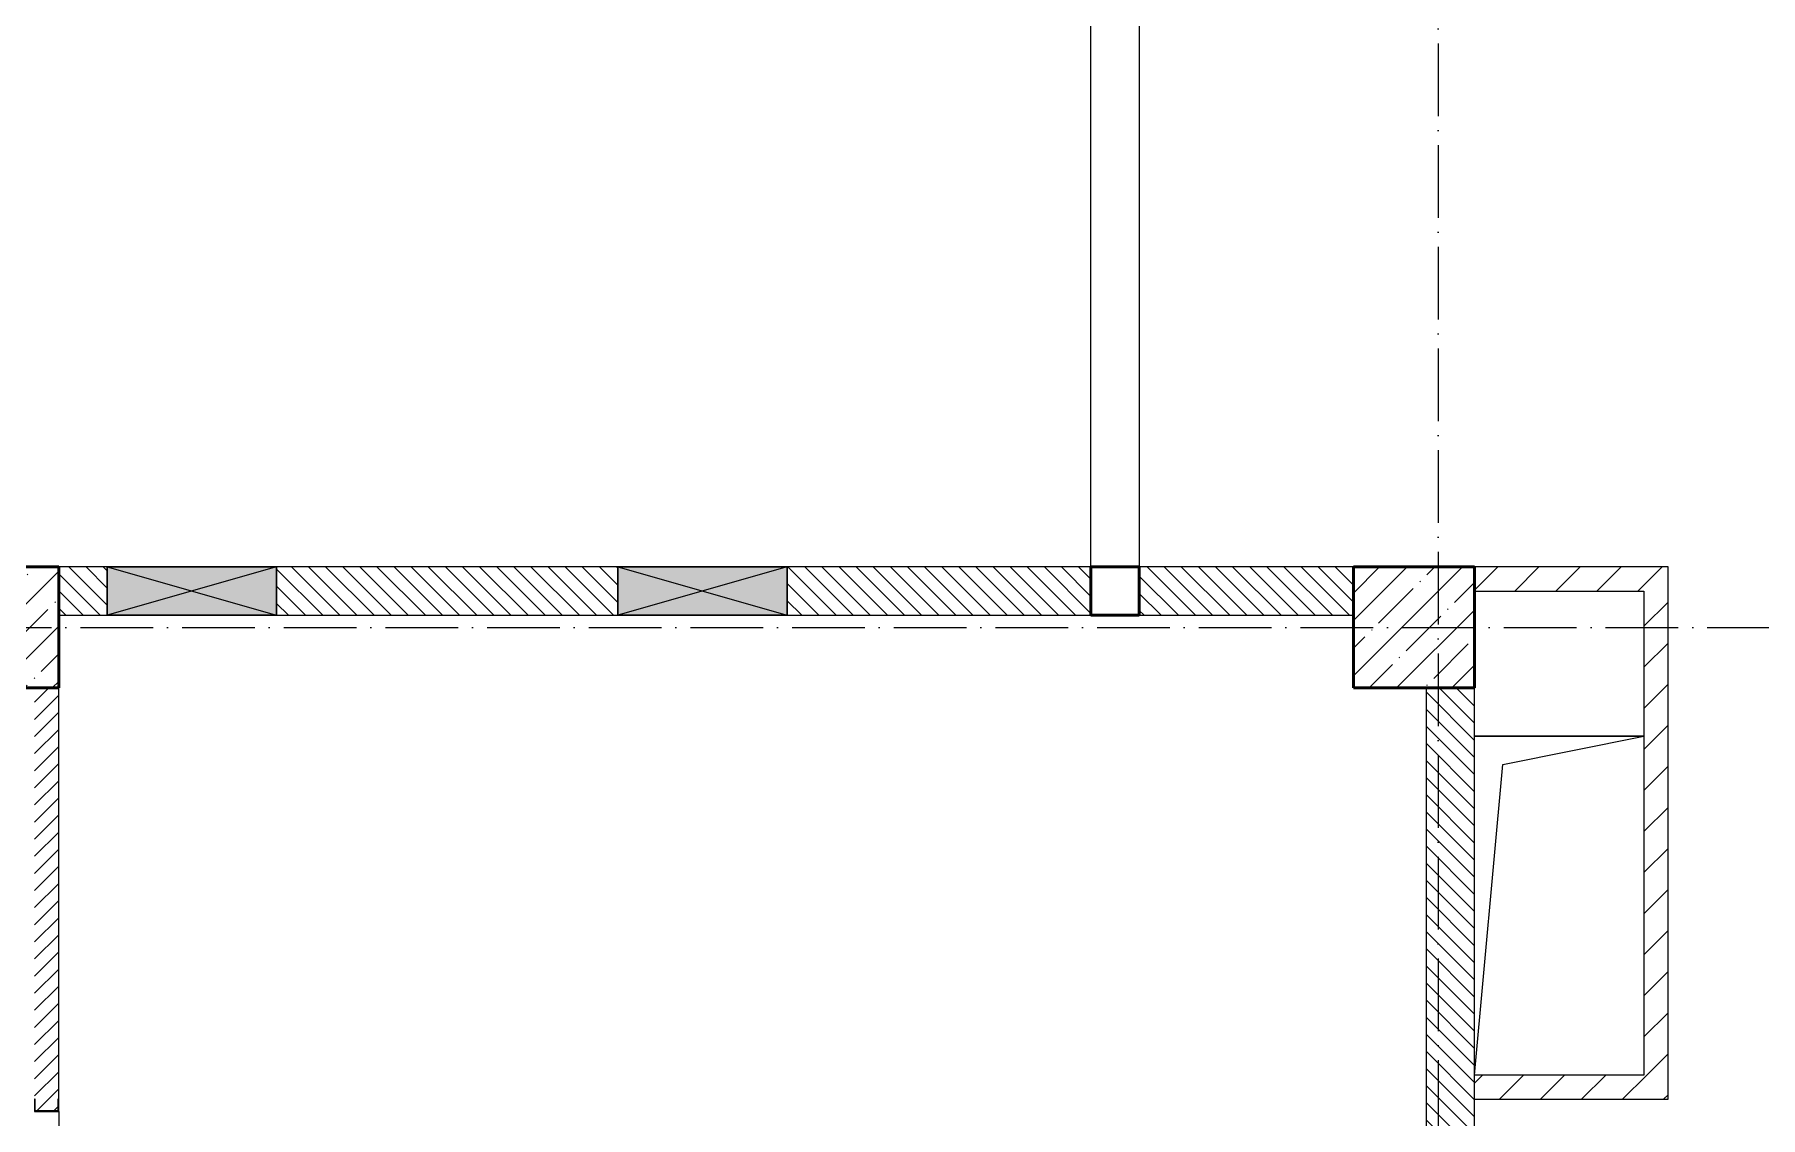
# Model space of a CAD drawing. Header units: millimetres. Extents: x -136833 to 49383, y -8033 to 344618.
# Drawn here: x -48134 to -41003, y 295702 to 300178 of the extents above; entities that cross this region are included whole.
import ezdxf

# ---------------------------------------------------------------- set-up
doc = ezdxf.new("R2010")
doc.units = ezdxf.units.MM
doc.linetypes.add('50_200_ШТРИХ_1Т_ш5_п1_п1_', pattern=[700, 500, -100, 0, -100])
for name, color, linetype, lineweight in [('A-DETL-GENF-OTLN', 7, 'Continuous', 9), ('A-FLOR-____-OTLN', 7, 'Continuous', 9), ('A-GENM-____-MCUT', 7, 'Continuous', 25), ('A-GENM-____-OTLN', 7, 'Continuous', 9), ('A-GENM-____-OTLN-1', 7, 'Continuous', 25), ('A-GLAZ-____-OTLN', 7, 'Continuous', 9), ('A-WALL-____-MCUT', 7, 'Continuous', 13), ('A-WALL-____-PATT-1', 7, 'Continuous', 9), ('A-WALL-FNSH-MCUT-1', 7, 'Continuous', 9), ('I-WALL-____-OTLN', 7, 'Continuous', 9), ('S-COLS-____-MCUT', 7, 'Continuous', 50), ('S-COLS-____-OTLN', 7, 'Continuous', 9), ('S-GRID-____-OTLN-1', 7, '50_200_ШТРИХ_1Т_ш5_п1_п1_', 9)]:
    doc.layers.add(name, color=color, linetype=linetype, lineweight=lineweight)
pattern_1 = [(135, (-131434.413, 245796.486), (-35.35534, -35.35534), [])]
pattern_2 = [(45, (-131434.41, 245796.49), (-84.85281, 84.85281), [])]

# ---------------------------------------------------------------- blocks, each defined once
blk = doc.blocks.new('BSC_Колонна _Прямоугольная - 500х500-V35-АР1_План отверстий 2 этажа в осях 1-64_Ю-ЯЯ')
at = {"layer": 'S-COLS-____-OTLN'}
h = blk.add_hatch(dxfattribs=at)
h.set_pattern_fill('FP_45', color=256, style=0, pattern_type=2)
h.set_pattern_definition([(45, (-89000, -51931.04), (-114.04925, 114.04925), []), (45, (-88885.95, -51931.04), (-114.04925, 114.04925), [201.613, -40.323, 3.353, -36.97])])
h.paths.add_polyline_path([(-250, -250), (250, -250), (250, 250), (-250, 250)], flags=0)
at = {"layer": 'S-COLS-____-MCUT'}
for p, q in [((250, 250), (-250, 250)), ((-250, 250), (-250, -250)), ((250, -250), (250, 250)), ((-250, -250), (250, -250))]:
    blk.add_line(p, q, dxfattribs=at)
blk = doc.blocks.new('BSC_Колонна _Прямоугольная - 500х500-V36-АР1_План отверстий 2 этажа в осях 1-64_Ю-ЯЯ')
at = {"layer": 'S-COLS-____-OTLN'}
h = blk.add_hatch(dxfattribs=at)
h.set_pattern_fill('FP_46', color=256, style=0, pattern_type=2)
h.set_pattern_definition([(45, (-83150, -51931.04), (-114.04925, 114.04925), []), (45, (-83035.95, -51931.04), (-114.04925, 114.04925), [201.613, -40.323, 3.353, -36.97])])
h.paths.add_polyline_path([(-250, -250), (250, -250), (250, 250), (-250, 250)], flags=0)
at = {"layer": 'S-COLS-____-MCUT'}
for p, q in [((250, 250), (-250, 250)), ((-250, 250), (-250, -250)), ((250, -250), (250, 250)), ((-250, -250), (250, -250))]:
    blk.add_line(p, q, dxfattribs=at)
blk = doc.blocks.new('154_Фахверк_СКБ_Швеллер - Тип_100_3960-28331862-АР1_План отверстий 2 этажа в осях 1-64_Ю-ЯЯ')
at = {"layer": 'A-GENM-____-MCUT'}
for p, q in [((175, 50), (125, 50)), ((125, 50), (125, -50)), ((128, 47), (175, 47)), ((128, -47), (128, 47)), ((175, 47), (175, 50)), ((125, -50), (175, -50)), ((175, -47), (128, -47)), ((175, -50), (175, -47))]:
    blk.add_line(p, q, dxfattribs=at)
blk = doc.blocks.new('AR_Отверстие прямоугольное _в плите_ - AR_Отверстие прямоугольное _в плите_-30552542-АР1_План отверстий 2 этажа в осях 1-64_Ю-ЯЯ')
at = {"layer": 'A-GENM-____-OTLN'}
for p, q in [((350, 700), (-350, 700)), ((-233.3, 583.3), (350, 700)), ((-350, -700), (-233.3, 583.3))]:
    blk.add_line(p, q, dxfattribs=at)
blk = doc.blocks.new('BSC_Колонна _Прямоугольная1 - 200х200 _металл_-35205626-АР1_План отверстий 2 этажа в осях 1-64_Ю-ЯЯ')
at = {"layer": 'S-COLS-____-MCUT'}
for p, q in [((100, 100), (-100, 100)), ((-100, 100), (-100, -100)), ((100, -100), (100, 100)), ((-100, -100), (100, -100))]:
    blk.add_line(p, q, dxfattribs=at)
blk = doc.blocks.new('AR_Отверстие прямоугольное _в стене_ - AR_Отверстие прямоугольное _в стене__ОВ-36829938-АР1_План отверстий 2 этажа в осях 1-64_Ю-ЯЯ')
at = {"layer": 'A-GLAZ-____-OTLN'}
blk.add_hatch(color=256, dxfattribs=at).paths.add_polyline_path([(350, -100), (350, 100), (-350, 100), (-350, -100), (187.3, -100)], flags=0)
at = {"layer": 'A-DETL-GENF-OTLN'}
for p, q in [((-350, -100), (-350, 100)), ((-350, 100), (350, 100)), ((350, 100), (-350, -100)), ((-350, 100), (350, -100)), ((350, 100), (-350, 100)), ((-350, 100), (-350, -100)), ((350, 100), (350, -100)), ((350, -100), (350, 100)), ((350, -100), (-350, -100)), ((-350, -100), (350, -100))]:
    blk.add_line(p, q, dxfattribs=at)
blk = doc.blocks.new('3эт')
at = {"layer": 'S-GRID-____-OTLN-1', "color": 251, "ltscale": 0.6, "true_color": 0x636466}
for p, q in [((372870.7, 4029.4), (372870.7, -46882.4)), ((352977.2, -34932.4), (387845.1, -34932.4))]:
    blk.add_line(p, q, dxfattribs=at)

msp = doc.modelspace()

# ---------------------------------------------------------------- hatches: boundary and pattern name
at = {"layer": 'A-WALL-____-PATT-1'}
h = msp.add_hatch(dxfattribs=at)
h.set_pattern_fill('FP_6', color=256, style=0, pattern_type=2)
h.set_pattern_definition(pattern_1)
h.paths.add_polyline_path([(-43769.4, 297777.5), (-43769.4, 297977.5), (-45024.4, 297977.5), (-45024.4, 297777.5)], flags=0)
h.paths.add_polyline_path([(-46609.6, 297777.5), (-45724.4, 297777.5), (-45724.4, 297977.5), (-47134.4, 297977.5), (-47134.4, 297777.5)], flags=0)
h.paths.add_polyline_path([(-48034.4, 297777.5), (-47834.4, 297777.5), (-47834.4, 297977.5), (-48034.4, 297977.5)], flags=0)
h = msp.add_hatch(dxfattribs=at)
h.set_pattern_fill('FP_6', color=256, style=0, pattern_type=2)
h.set_pattern_definition(pattern_1)
h.paths.add_polyline_path([(-42684.4, 297777.5), (-42684.4, 297977.5), (-43569.4, 297977.5), (-43569.4, 297777.5)], flags=0)
h = msp.add_hatch(dxfattribs=at)
h.set_pattern_fill('FP_4', color=256, style=0, pattern_type=2)
h.set_pattern_definition(pattern_2)
h.paths.add_polyline_path([(-41484.4, 297877.5), (-41384.4, 297877.5), (-41384.4, 297977.5), (-42184.4, 297977.5), (-42184.4, 297877.5)], flags=0)
h = msp.add_hatch(dxfattribs=at)
h.set_pattern_fill('FP_4', color=256, style=0, pattern_type=2)
h.set_pattern_definition(pattern_2)
h.paths.add_polyline_path([(-41384.4, 295877.5), (-41384.4, 297877.5), (-41484.4, 297877.5), (-41484.4, 295877.5)], flags=0)
h = msp.add_hatch(dxfattribs=at)
h.set_pattern_fill('FP_5', color=256, style=0, pattern_type=2)
h.set_pattern_definition([(45, (-131434.413, 245796.486), (-35.35534, 35.35534), [])])
h.paths.add_polyline_path([(-48126.8, 292227.5), (-48034.4, 292227.5), (-48034.4, 292681.5), (-48042, 292681.5), (-48042, 292723), (-48126.8, 292723), (-48126.8, 292681.5), (-48134.4, 292681.5), (-48134.4, 292227.5)], flags=0)
h.paths.add_polyline_path([(-48126.8, 293882), (-48042, 293882), (-48042, 293923.5), (-48034.4, 293923.5), (-48034.4, 294531.5), (-48042, 294531.5), (-48042, 294573), (-48126.8, 294573), (-48126.8, 294531.5), (-48134.4, 294531.5), (-48134.4, 293923.5), (-48126.8, 293923.5)], flags=0)
h.paths.add_polyline_path([(-48037.4, 295730.5), (-48037.3, 295777.5), (-48034.4, 295777.5), (-48034.4, 297477.5), (-48134.4, 297477.5), (-48134.4, 295777.5), (-48131.4, 295777.5), (-48131.4, 295730.5)], flags=0)
h = msp.add_hatch(dxfattribs=at)
h.set_pattern_fill('FP_6', color=256, style=0, pattern_type=2)
h.set_pattern_definition(pattern_1)
h.paths.add_polyline_path([(-42184.4, 292227.5), (-42184.4, 297477.5), (-42384.4, 297477.5), (-42384.4, 292227.5)], flags=0)
h = msp.add_hatch(dxfattribs=at)
h.set_pattern_fill('FP_4', color=256, style=0, pattern_type=2)
h.set_pattern_definition(pattern_2)
h.paths.add_polyline_path([(-42184.4, 295777.5), (-41384.4, 295777.5), (-41384.4, 295877.5), (-42184.4, 295877.5)], flags=0)

# ---------------------------------------------------------------- linework, layer by layer
at = {"layer": 'A-FLOR-____-OTLN'}
msp.add_line((-42184.4, 297277.5), (-41484.4, 297277.5), dxfattribs=at)
at = {"layer": 'A-WALL-____-MCUT'}
for p, q in [((-47834.4, 297977.5), (-48034.4, 297977.5)), ((-45724.4, 297977.5), (-47134.4, 297977.5)), ((-43769.4, 297977.5), (-45024.4, 297977.5)), ((-42684.4, 297977.5), (-43569.4, 297977.5)), ((-48034.4, 297777.5), (-47834.4, 297777.5)), ((-47134.4, 297777.5), (-45724.4, 297777.5)), ((-45024.4, 297777.5), (-43769.4, 297777.5)), ((-43569.4, 297777.5), (-42684.4, 297777.5)), ((-42384.4, 297477.5), (-42384.4, 292227.5)), ((-42184.4, 292227.5), (-42184.4, 297477.5))]:
    msp.add_line(p, q, dxfattribs=at)
at = {"layer": 'A-WALL-FNSH-MCUT-1'}
for p, q in [((-41384.4, 297977.5), (-42184.4, 297977.5)), ((-41384.4, 295777.5), (-41384.4, 297977.5)), ((-42184.4, 297877.5), (-41484.4, 297877.5)), ((-41484.4, 297877.5), (-41484.4, 295877.5)), ((-48034.4, 295777.5), (-48034.4, 297477.5)), ((-41484.4, 295877.5), (-42184.4, 295877.5)), ((-42184.4, 295777.5), (-41384.4, 295777.5))]:
    msp.add_line(p, q, dxfattribs=at)
at = {"layer": 'I-WALL-____-OTLN'}
for p, q in [((-43769.4, 297977.5), (-43769.4, 300977.5)), ((-43569.4, 300977.5), (-43569.4, 297977.5)), ((-48034.4, 295727.5), (-48034.4, 294577.5))]:
    msp.add_line(p, q, dxfattribs=at)

# ---------------------------------------------------------------- block references
msp.add_blockref('3эт', (-415205.1, 332659.9))
at = {"layer": 'A-GENM-____-OTLN'}
msp.add_blockref('AR_Отверстие прямоугольное _в плите_ - AR_Отверстие прямоугольное _в плите_-30552542-АР1_План отверстий 2 этажа в осях 1-64_Ю-ЯЯ', (-41834.4, 296577.5), dxfattribs=at)
at = {"layer": 'A-GENM-____-OTLN-1', "rotation": 90}
msp.add_blockref('154_Фахверк_СКБ_Швеллер - Тип_100_3960-28331862-АР1_План отверстий 2 этажа в осях 1-64_Ю-ЯЯ', (-48084.4, 295602.5), dxfattribs=at)
at = {"layer": 'A-GLAZ-____-OTLN'}
for p in [(-47484.4, 297877.5), (-45374.4, 297877.5)]:
    msp.add_blockref('AR_Отверстие прямоугольное _в стене_ - AR_Отверстие прямоугольное _в стене__ОВ-36829938-АР1_План отверстий 2 этажа в осях 1-64_Ю-ЯЯ', p, dxfattribs=at)
at = {"layer": 'S-COLS-____-OTLN'}
for name, p in [('BSC_Колонна _Прямоугольная - 500х500-V36-АР1_План отверстий 2 этажа в осях 1-64_Ю-ЯЯ', (-48284.4, 297727.5)), ('BSC_Колонна _Прямоугольная - 500х500-V35-АР1_План отверстий 2 этажа в осях 1-64_Ю-ЯЯ', (-42434.4, 297727.5))]:
    msp.add_blockref(name, p, dxfattribs=at)
at = {"layer": 'S-COLS-____-OTLN', "rotation": 270.0000000000001}
msp.add_blockref('BSC_Колонна _Прямоугольная1 - 200х200 _металл_-35205626-АР1_План отверстий 2 этажа в осях 1-64_Ю-ЯЯ', (-43669.4, 297877.5), dxfattribs=at)

doc.saveas('drawing.dxf')
